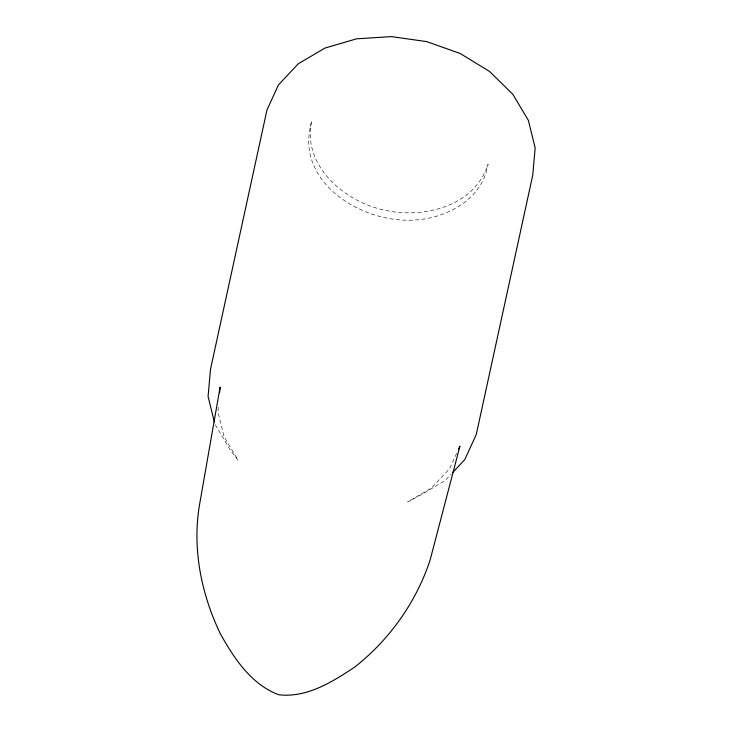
<?xml version="1.0" encoding="UTF-8"?>
<svg xmlns="http://www.w3.org/2000/svg" width="732" height="732" viewBox="0 0 732 732"><rect width="100%" height="100%" fill="white"/><g stroke="black" fill="none" stroke-linecap="round" stroke-linejoin="round"><path stroke-width="0.55" stroke-dasharray="3.66 2.75" d="M218.319 407.294L217.916 411.759L224.056 436.684L238.101 460.236L230.434 450.217L214.879 424.121M456.658 453.291L449.594 468.681L431.77 487.713L407.697 501.905L418.356 496.388L445.029 480.668L451.104 474.18M310.094 128.1C299.104 181.554 356.804 218.575 403.908 220.112C439.74 222.016 481.812 202.865 488.07 164.243C474.382 207.183 421.586 219.563 382.049 209.581C342.832 200.467 302.051 164.691 311.658 120.899L310.094 128.1"/><path stroke-width="1.1" d="M219.609 392.764L220.103 387.173L199.717 503.653C191.921 547.737 201.126 593.972 220.451 633.921C234.084 658.388 251.442 684.649 278.865 694.778C306.818 698.008 332.621 681.831 354.874 666.953C389.634 639.558 416.115 602.207 430.068 560.245L459.952 446.099L458.534 449.183M452.632 472.561L464.783 459.577L476.257 434.561L532.74 175.213L535.165 147.974L528.367 120.359L512.812 94.263L489.552 71.462L460.19 53.5L426.71 41.614L391.41 36.6L356.676 38.814L324.889 48.092L298.217 63.812L278.462 84.903L266.988 109.919L210.505 369.267L208.08 396.515L214.339 421.916"/></g></svg>
